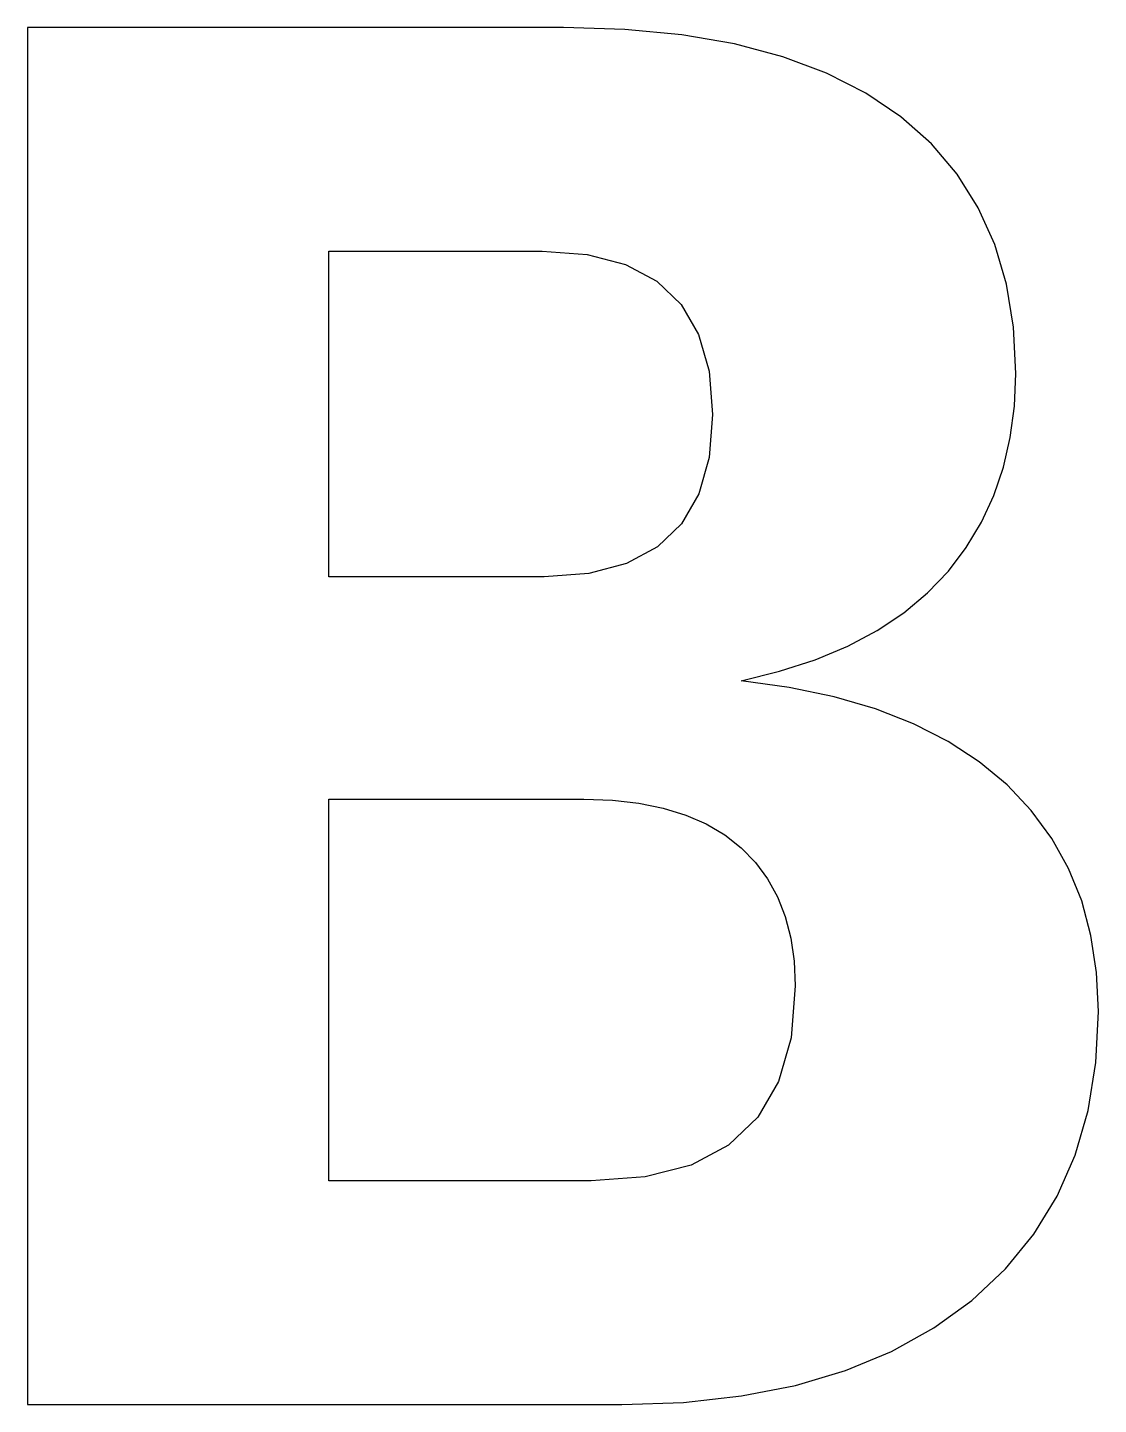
# Model space of a CAD drawing. Header units: metres. Extents: x -6 to 7.5, y -22 to -4.6.
import ezdxf

# ---------------------------------------------------------------- set-up
doc = ezdxf.new("R2010")
doc.units = ezdxf.units.M

msp = doc.modelspace()

# ---------------------------------------------------------------- linework, layer by layer
for p, q in [((0.79709, -4.60025), (-5.96729, -4.60025)), ((-5.96729, -4.60025), (-5.96729, -21.9812)), ((1.57185, -4.62326), (0.79709, -4.60025)), ((2.29114, -4.69229), (1.57185, -4.62326)), ((2.95494, -4.80733), (2.29114, -4.69229)), ((3.56326, -4.9684), (2.95494, -4.80733)), ((4.11612, -5.17546), (3.56326, -4.9684)), ((4.61348, -5.42857), (4.11612, -5.17546)), ((5.05536, -5.72769), (4.61348, -5.42857)), ((5.43993, -6.06989), (5.05536, -5.72769)), ((5.76534, -6.45232), (5.43993, -6.06989)), ((6.03157, -6.87497), (5.76534, -6.45232)), ((6.23863, -7.33788), (6.03157, -6.87497)), ((-2.16634, -11.532), (-2.16634, -7.42192)), ((-2.16634, -7.42192), (0.52652, -7.42192)), ((0.52652, -7.42192), (1.0974, -7.46399)), ((1.0974, -7.46399), (1.58044, -7.59021)), ((6.38655, -7.841), (6.23863, -7.33788)), ((1.58044, -7.59021), (1.97566, -7.80057)), ((1.97566, -7.80057), (2.28305, -8.09506)), ((6.4753, -8.38435), (6.38655, -7.841)), ((2.28305, -8.09506), (2.50262, -8.47371)), ((2.50262, -8.47371), (2.63437, -8.93649)), ((6.50487, -8.96796), (6.4753, -8.38435)), ((2.63437, -8.93649), (2.67827, -9.48343)), ((6.48752, -9.38173), (6.50487, -8.96796)), ((6.43546, -9.77629), (6.48752, -9.38173)), ((2.67827, -9.48343), (2.63489, -10.0269)), ((6.34868, -10.1517), (6.43546, -9.77629)), ((2.63489, -10.0269), (2.50471, -10.4868)), ((6.22717, -10.5078), (6.34868, -10.1517)), ((2.50471, -10.4868), (2.28777, -10.8631)), ((6.07098, -10.8448), (6.22717, -10.5078)), ((2.28777, -10.8631), (1.98404, -11.1557)), ((5.88007, -11.1626), (6.07098, -10.8448)), ((1.98404, -11.1557), (1.59354, -11.3648)), ((5.65443, -11.4611), (5.88007, -11.1626)), ((1.59354, -11.3648), (1.11624, -11.4902)), ((5.39284, -11.7371), (5.65443, -11.4611)), ((0.55217, -11.532), (-2.16634, -11.532)), ((1.11624, -11.4902), (0.55217, -11.532)), ((5.09389, -11.987), (5.39284, -11.7371)), ((4.75758, -12.2109), (5.09389, -11.987)), ((4.38393, -12.4088), (4.75758, -12.2109)), ((3.97293, -12.5806), (4.38393, -12.4088)), ((3.52458, -12.7264), (3.97293, -12.5806)), ((3.03889, -12.8462), (3.52458, -12.7264)), ((3.64696, -12.9299), (3.03889, -12.8462)), ((4.21216, -13.0482), (3.64696, -12.9299)), ((4.73451, -13.2012), (4.21216, -13.0482)), ((5.21399, -13.389), (4.73451, -13.2012)), ((5.6506, -13.6115), (5.21399, -13.389)), ((6.04436, -13.8686), (5.6506, -13.6115)), ((6.39525, -14.1605), (6.04436, -13.8686)), ((6.70122, -14.4839), (6.39525, -14.1605)), ((-2.16634, -19.1595), (-2.16634, -14.3408)), ((-2.16634, -14.3408), (1.05472, -14.3408)), ((1.05472, -14.3408), (1.41391, -14.3533)), ((1.41391, -14.3533), (1.74785, -14.3907)), ((1.74785, -14.3907), (2.05653, -14.4532)), ((2.05653, -14.4532), (2.34, -14.5406)), ((2.34, -14.5406), (2.59821, -14.653)), ((6.96013, -14.8357), (6.70122, -14.4839)), ((2.59821, -14.653), (2.83118, -14.7904)), ((2.83118, -14.7904), (3.03889, -14.9528)), ((7.17195, -15.2159), (6.96013, -14.8357)), ((3.03889, -14.9528), (3.22006, -15.1383)), ((3.22006, -15.1383), (3.37335, -15.3451)), ((7.33672, -15.6245), (7.17195, -15.2159)), ((3.37335, -15.3451), (3.49878, -15.5732)), ((3.49878, -15.5732), (3.59633, -15.8226)), ((7.45439, -16.0615), (7.33672, -15.6245)), ((3.59633, -15.8226), (3.66602, -16.0933)), ((3.66602, -16.0933), (3.70782, -16.3853)), ((7.52501, -16.5269), (7.45439, -16.0615)), ((3.70782, -16.3853), (3.72176, -16.6987)), ((7.54854, -17.0207), (7.52501, -16.5269)), ((3.72176, -16.6987), (3.66917, -17.3516)), ((7.51595, -17.6663), (7.54854, -17.0207)), ((3.66917, -17.3516), (3.5114, -17.904)), ((7.41812, -18.2702), (7.51595, -17.6663)), ((3.5114, -17.904), (3.24847, -18.356)), ((3.24847, -18.356), (2.88036, -18.7076)), ((7.25508, -18.8327), (7.41812, -18.2702)), ((2.88036, -18.7076), (2.40707, -18.9587)), ((7.02684, -19.3536), (7.25508, -18.8327)), ((1.82861, -19.1093), (1.14497, -19.1595)), ((2.40707, -18.9587), (1.82861, -19.1093)), ((1.14497, -19.1595), (-2.16634, -19.1595)), ((6.73338, -19.8329), (7.02684, -19.3536)), ((6.37471, -20.2708), (6.73338, -19.8329)), ((5.95084, -20.667), (6.37471, -20.2708)), ((5.46936, -21.0157), (5.95084, -20.667)), ((4.93794, -21.3107), (5.46936, -21.0157)), ((4.35655, -21.5521), (4.93794, -21.3107)), ((3.72522, -21.7399), (4.35655, -21.5521)), ((2.31265, -21.9544), (3.04391, -21.874)), ((3.04391, -21.874), (3.72522, -21.7399)), ((-5.96729, -21.9812), (1.53143, -21.9812)), ((1.53143, -21.9812), (2.31265, -21.9544))]:
    msp.add_line(p, q)

doc.saveas('drawing.dxf')
